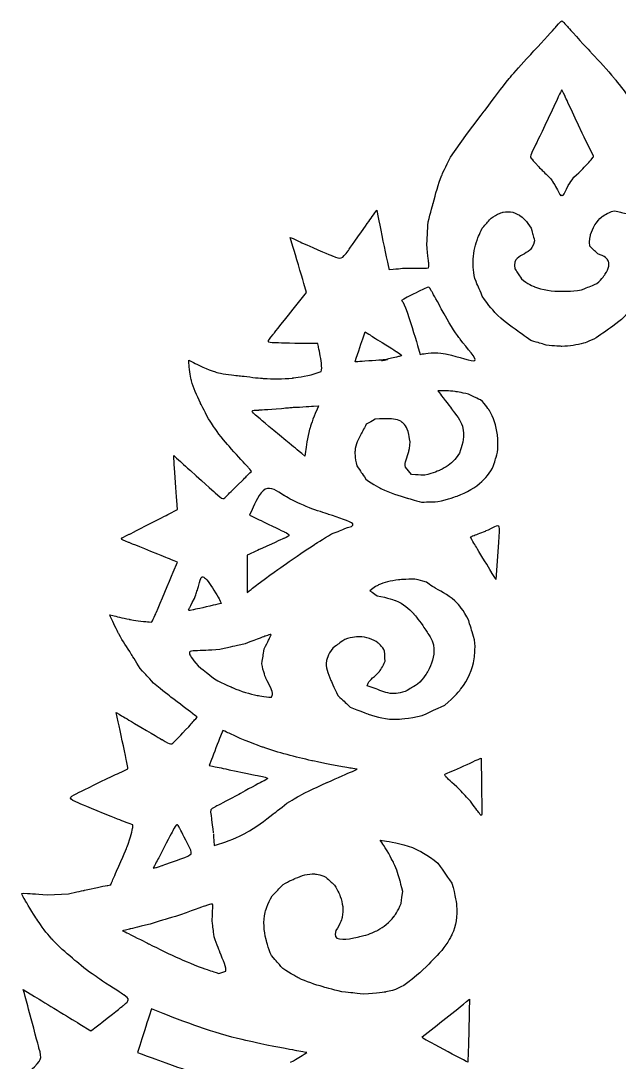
# Model space of a CAD drawing. Extents: x -124 to 557, y -142 to 357.
# Drawn here: x -59.6 to 85.7, y 104.3 to 357.1 of the extents above; entities that cross this region are included whole.
import ezdxf

# ---------------------------------------------------------------- set-up
doc = ezdxf.new("R2010")
doc.units = 0
doc.layers.add('layer_1', color=7, linetype='CONTINUOUS')

msp = doc.modelspace()

# ---------------------------------------------------------------- linework, layer by layer
at = {"layer": 'layer_1', "color": 1}
for p, q in [((44.75147, 323.987781), (48.40346, 329.262989)), ((71.740486, 314.746556), (71.740605, 314.746492)), ((6.458498, 302.279733), (5.798743, 304.511532)), ((9.754433, 291.121267), (9.095456, 293.353066)), ((6.508252, 287.063477), (9.754433, 291.121267)), ((71.739103, 291.429939), (71.740339, 291.430076)), ((23.558143, 280.382482), (23.964603, 281.601576)), ((12.493482, 278.74552), (8.334243, 278.74552)), ((36.714021, 278.299461), (37.374169, 276.115475)), ((-18.851309, 274.688372), (-17.735341, 274.130067)), ((21.526396, 274.286985), (21.526396, 274.286985)), ((27.926381, 274.591729), (28.231381, 274.642087)), ((29.401371, 274.837351), (29.401371, 274.837424)), ((50.631496, 274.642161), (50.631496, 274.642161)), ((42.30148, 267.277687), (41.640819, 267.277687)), ((11.469258, 263.543686), (12.688352, 263.620506)), ((-22.350922, 249.378564), (-22.503418, 251.559959)), ((9.488429, 252.547421), (9.335933, 251.430033)), ((35.24045, 246.959851), (33.767795, 248.737387)), ((-0.263837, 243.353734), (-0.263837, 243.353734)), ((-21.590359, 238.474053), (-21.742213, 240.654798)), ((-3.463633, 238.47734), (-4.07312, 237.106126)), ((56.345539, 230.426541), (55.736061, 221.487047)), ((-22.604877, 223.257798), (-21.590359, 225.692497)), ((-4.682736, 227.353979), (-4.682736, 225.778702)), ((-14.158514, 220.979146), (-14.158514, 220.979146)), ((-38.024033, 212.910941), (-37.262825, 212.708032)), ((24.447626, 195.658324), (24.701965, 196.318463)), ((1.228384, 192.864851), (1.482723, 193.575916)), ((-35.995009, 186.890975), (-36.502265, 189.173819)), ((-10.555757, 184.838928), (-11.114199, 183.416541)), ((-13.349102, 177.728144), (-13.908314, 176.305884)), ((20.885558, 174.883497), (22.053479, 175.391534)), ((45.047259, 174.897359), (45.047278, 174.897359)), ((27.648712, 158.211297), (29.172687, 157.957086)), ((-27.510552, 151.354201), (-26.849882, 151.506056)), ((-53.138838, 144.946022), (-48.066536, 145.148922)), ((-34.907419, 136.195217), (-34.907419, 136.195217)), ((16.880636, 136.268677), (16.728654, 135.354199)), ((-11.542679, 125.83372), (-9.866721, 126.34162)), ((-59.021971, 121.919059), (-56.282918, 120.244914)), ((-27.930865, 117.25973), (-28.48917, 115.481553)), ((-25.898862, 116.447086), (-27.930865, 117.25973)), ((-27.930865, 117.25973), (-27.930865, 117.25973)), ((-45.327483, 113.550047), (-42.588431, 111.876553)), ((37.96279, 110.121999), (37.870285, 110.399274)), ((-30.72421, 108.370768), (-31.283293, 106.593232)), ((9.858996, 106.593232), (9.858996, 106.593232))]:
    msp.add_line(p, q, dxfattribs=at)
for points in [[(70.467087, 355.789565), (71.242026, 356.666604), (71.422127, 356.866134), (71.740339, 357.086916)], [(71.740339, 357.086916), (71.740339, 357.086916), (72.058561, 356.866134), (72.238662, 356.666604)], [(72.238662, 356.666604), (73.013601, 355.789565), (73.013601, 355.789565), (74.39453, 354.227107)], [(66.663115, 351.580571), (69.086158, 354.227107), (70.467087, 355.789565), (70.467087, 355.789565)], [(74.39453, 354.227107), (76.817564, 351.580571), (78.896859, 349.348643), (78.896859, 349.348643)], [(62.503875, 347.116844), (64.58382, 349.348643), (64.58382, 349.348643), (66.663115, 351.580571)], [(78.896859, 349.348643), (80.976804, 347.116844), (82.701481, 345.290854), (84.527471, 343.059054)], [(58.953217, 343.059054), (58.953217, 343.059054), (60.779207, 345.290854), (62.503875, 347.116844)], [(53.019682, 335.298752), (55.200427, 338.190306), (57.127226, 340.827255), (58.953217, 343.059054)], [(84.527471, 343.059054), (84.527471, 343.059054), (86.353462, 340.827255), (88.280261, 338.190306)], [(71.18437, 339.277203), (70.720648, 338.261403), (70.720648, 338.261403), (69.400617, 335.366351)], [(71.740211, 340.30649), (71.740211, 340.30649), (71.486257, 339.962879), (71.18437, 339.277203)], [(72.76004, 338.261403), (72.296318, 339.277331), (71.994294, 339.962879), (71.740211, 340.30649)], [(76.721425, 329.778754), (74.080071, 335.366351), (72.76004, 338.261403), (72.76004, 338.261403)], [(48.40346, 329.262989), (50.838159, 332.407848), (53.019682, 335.298752), (53.019682, 335.298752)], [(69.400617, 335.366351), (66.759126, 329.778754), (65.388049, 326.985418), (65.388049, 326.985418)], [(79.464494, 324.191817), (78.092639, 326.985281), (78.092639, 326.985281), (76.721425, 329.778754)], [(65.388049, 326.985418), (64.016313, 324.191688), (63.914607, 324.191688), (64.422507, 323.582329)], [(42.620993, 319.626292), (42.620993, 319.626292), (43.534061, 321.858082), (44.75147, 323.987781)], [(79.058044, 323.582329), (79.058044, 323.582329), (79.566081, 324.191817), (79.464494, 324.191817)], [(64.422507, 323.582329), (64.422507, 323.582329), (64.930545, 322.972585), (66.04806, 321.753482)], [(66.04806, 321.753482), (67.013465, 320.788215), (67.013465, 320.788215), (67.978229, 319.823451)], [(76.467086, 320.788077), (77.432619, 321.75362), (78.550143, 322.972714), (79.058044, 323.582329)], [(40.491431, 312.779048), (41.100003, 315.061893), (41.708062, 317.394492), (42.620993, 319.626292)], [(67.978229, 319.823451), (68.791129, 319.112257), (69.502067, 318.096191), (69.502067, 318.096191)], [(73.26729, 317.080382), (73.978484, 318.096319), (73.978484, 318.096319), (74.68955, 319.112129)], [(74.68955, 319.112129), (75.502331, 319.823323), (76.467086, 320.788077), (76.467086, 320.788077)], [(69.502067, 318.096191), (70.213526, 317.080254), (70.822876, 315.760351), (71.178931, 315.099424)], [(72.301885, 315.099561), (72.301885, 315.099561), (72.657812, 315.760351), (73.26729, 317.080382)], [(71.178931, 315.099424), (71.178931, 315.099424), (71.359929, 314.763073), (71.476029, 314.597741)], [(71.476029, 314.597741), (71.740468, 314.74662), (71.740532, 314.746647), (71.740486, 314.746556)], [(71.740605, 314.746492), (72.004659, 314.597869), (72.120749, 314.763064), (72.301885, 315.099561)], [(24.057757, 307.250582), (25.427671, 309.178022), (25.427671, 309.178022), (26.796807, 311.105471)], [(26.796807, 311.105471), (26.796807, 311.004021), (27.304066, 308.518267), (27.304066, 308.518267)], [(39.274013, 308.264917), (39.882722, 310.496844), (40.491431, 312.779048), (40.491431, 312.779048)], [(57.514787, 310.629489), (59.038762, 310.985407), (60.663528, 310.579222), (61.984209, 309.511964)], [(81.496268, 309.511964), (81.496268, 309.511964), (82.816949, 310.579085), (84.441724, 310.985407)], [(84.441724, 310.985407), (85.965562, 310.629489), (85.965562, 310.629489), (87.489537, 310.274341)], [(27.304066, 308.518267), (27.811325, 306.033172), (28.825706, 301.164415), (29.332965, 298.831174)], [(52.435228, 306.718628), (53.50222, 307.937722), (53.50222, 307.937722), (54.568681, 309.156825)], [(54.568681, 309.156825), (55.99095, 310.274341), (57.514787, 310.629489), (57.514787, 310.629489)], [(61.984209, 309.511964), (61.984209, 309.511964), (63.304891, 308.445503), (64.320828, 306.718628)], [(78.753199, 305.194653), (79.159658, 306.7185), (80.175459, 308.445631), (81.496268, 309.511964)], [(19.848113, 301.265874), (19.848113, 301.265874), (21.318708, 303.294892), (24.057757, 307.250582)], [(38.969663, 302.888268), (39.122158, 305.576272), (39.122158, 305.576272), (39.274013, 308.264917)], [(51.165729, 303.82267), (51.165729, 303.82267), (51.724034, 305.397947), (52.435228, 306.718628)], [(64.320828, 306.718628), (64.727278, 305.194653), (64.727278, 305.194653), (65.133738, 303.670816)], [(5.798743, 304.511532), (7.827771, 303.598473), (7.827771, 303.598473), (9.856661, 302.685542)], [(50.200068, 298.490328), (50.200068, 300.420488), (50.606518, 302.248291), (51.165729, 303.82267)], [(65.133738, 303.670816), (64.930444, 302.350913), (63.96568, 301.436425), (63.96568, 301.436425)], [(78.550043, 302.350784), (78.346877, 303.670816), (78.753199, 305.194653), (78.753199, 305.194653)], [(9.095456, 293.353066), (8.435693, 295.584857), (7.117612, 300.047933), (6.458498, 302.279733)], [(9.856661, 302.685542), (13.913801, 300.860193), (16.04415, 299.997538), (16.04415, 299.997538)], [(16.04415, 299.997538), (18.17449, 299.135524), (18.376749, 299.236974), (19.848113, 301.265874)], [(39.426517, 298.272815), (39.426517, 298.272815), (39.274013, 299.744188), (38.969663, 302.888268)], [(63.96568, 301.436425), (63.000019, 300.522066), (61.273666, 300.014037), (60.613774, 299.099678)], [(80.48033, 300.522066), (79.514797, 301.436425), (79.514797, 301.436425), (78.550043, 302.350784)], [(29.332965, 298.831174), (29.332965, 298.831174), (29.840215, 296.497925), (29.840215, 296.700825)], [(50.606518, 294.528156), (50.200068, 296.559903), (50.200068, 298.490328), (50.200068, 298.490328)], [(60.613774, 299.099678), (60.613774, 299.099678), (59.952984, 298.185456), (60.358793, 296.864775)], [(82.866704, 299.099806), (82.866704, 299.099806), (82.206693, 300.014166), (80.48033, 300.522066)], [(82.308921, 295.645672), (83.121693, 296.864775), (83.527365, 298.185456), (82.866704, 299.099806)], [(29.840215, 296.700825), (31.463305, 296.85268), (31.463305, 296.85268), (33.086524, 297.005175)], [(33.086524, 297.005175), (36.332054, 297.106625), (37.955144, 297.055534), (37.955144, 297.055534)], [(37.955144, 297.055534), (39.578363, 297.005175), (39.578363, 296.802229), (39.426517, 298.272815)], [(60.358793, 296.864775), (61.171566, 295.645672), (61.171566, 295.645672), (61.984209, 294.42644)], [(52.435228, 290.261112), (51.520878, 292.394703), (51.520878, 292.394703), (50.606518, 294.528156)], [(61.984209, 294.42644), (63.203312, 293.309053), (65.083205, 292.546814), (65.083205, 292.546814)], [(76.518168, 291.785087), (78.397282, 292.546685), (78.397282, 292.546685), (80.277174, 293.309053)], [(80.277174, 293.309053), (81.496268, 294.426578), (82.308921, 295.645672), (82.308921, 295.645672)], [(38.339317, 292.013899), (38.339317, 292.013899), (37.170875, 291.455466), (34.834385, 290.33795)], [(40.015394, 291.658632), (39.507494, 292.572982), (39.507494, 292.572982), (38.339317, 292.013899)], [(41.539369, 288.915691), (40.523432, 290.744144), (40.015394, 291.658632), (40.015394, 291.658632)], [(65.083205, 292.546814), (66.962191, 291.785087), (69.501444, 291.379543), (71.736356, 291.429939)], [(71.736356, 291.429939), (71.736356, 291.429939), (71.737272, 291.429939), (71.739103, 291.429939)], [(71.740339, 291.430076), (71.741255, 291.429939), (71.743086, 291.429939), (71.744002, 291.429939)], [(71.744002, 291.429939), (71.744002, 291.429939), (73.979033, 291.379397), (76.518168, 291.785087)], [(34.834385, 290.33795), (33.818191, 289.778996), (33.818191, 289.778996), (32.802253, 289.220435)], [(32.802253, 289.220435), (33.107125, 289.220435), (33.919778, 287.035798), (33.919778, 287.035798)], [(43.87586, 284.648775), (42.707939, 286.782238), (42.707939, 286.782238), (41.539369, 288.915691)], [(55.584619, 286.19814), (55.584619, 286.19814), (53.857487, 288.026731), (52.435228, 290.261112)], [(1.639504, 280.97731), (1.639504, 280.97731), (3.262594, 283.00621), (6.508252, 287.063477)], [(33.919778, 287.035798), (34.732678, 284.851941), (36.053359, 280.484097), (36.714021, 278.299461)], [(61.069859, 281.728068), (59.342856, 282.947043), (57.311622, 284.36943), (55.584619, 286.19814)], [(87.895859, 286.19814), (87.895859, 286.19814), (86.168856, 284.369559), (84.137631, 282.947171)], [(47.024472, 279.823436), (47.024472, 279.823436), (45.196019, 282.211356), (43.87586, 284.648775)], [(2.096358, 278.897366), (0.016285, 278.948457), (0.016285, 278.948457), (1.639504, 280.97731)], [(23.964603, 281.601576), (25.488184, 280.636171), (25.488184, 280.636171), (27.01215, 279.671416)], [(64.21925, 279.493815), (62.796991, 280.508846), (61.069859, 281.728068), (61.069859, 281.728068)], [(84.137631, 282.947171), (82.410627, 281.728068), (82.410627, 281.728068), (80.683496, 280.508974)], [(8.334243, 278.74552), (4.175653, 278.84697), (2.096358, 278.897366), (2.096358, 278.897366)], [(12.696391, 277.832452), (12.696391, 277.832452), (12.493482, 278.84697), (12.493482, 278.74552)], [(21.526396, 274.286985), (22.338921, 276.725182), (23.151693, 279.163379), (23.558143, 280.382482)], [(27.01215, 279.671416), (30.059312, 277.741119), (31.583159, 276.775586), (31.583159, 276.775586)], [(50.631496, 274.642161), (51.189929, 275.099665), (48.85331, 277.436284), (47.024472, 279.823436)], [(67.965172, 278.386664), (66.45441, 278.833016), (66.45441, 278.833016), (64.21925, 279.493815)], [(71.740111, 278.060412), (71.740111, 278.060412), (69.847656, 278.103263), (67.965172, 278.386664)], [(77.026196, 278.833016), (75.515442, 278.386664), (73.632831, 278.1033), (71.740111, 278.060412)], [(80.683496, 280.508974), (79.261237, 279.493815), (77.026196, 278.833016), (77.026196, 278.833016)], [(13.406551, 273.470962), (13.305091, 274.688372), (12.899291, 276.818071), (12.696391, 277.832452)], [(32.243948, 275.607666), (32.243948, 275.607666), (31.379994, 275.404501), (29.653641, 274.99805)], [(31.583159, 276.775586), (33.107125, 275.810951), (33.107125, 275.810951), (32.243948, 275.607666)], [(37.374169, 276.115475), (38.339317, 276.267714), (38.339317, 276.267714), (39.304328, 276.420475)], [(39.304328, 276.420475), (41.234369, 276.725218), (43.927162, 276.166136), (43.927162, 276.166136)], [(43.927162, 276.166136), (46.618929, 275.607703), (50.072413, 274.185306), (50.631496, 274.642161)], [(-18.749859, 273.065153), (-18.800218, 273.876762), (-18.800218, 273.876762), (-18.851309, 274.688372)], [(-18.191555, 269.717523), (-18.191555, 269.717523), (-18.648409, 271.442063), (-18.749859, 273.065153)], [(-17.735341, 274.130067), (-16.61951, 273.572412), (-14.388361, 272.456581), (-12.359471, 271.847872)], [(13.305091, 271.949322), (13.508001, 272.253672), (13.406551, 273.470962), (13.406551, 273.470962)], [(23.948012, 274.456071), (22.737076, 274.371377), (22.737076, 274.371377), (21.526396, 274.286985)], [(28.790336, 274.794757), (28.790336, 274.794757), (26.368721, 274.625542), (23.948012, 274.456071)], [(29.653641, 274.99805), (28.790336, 274.794757), (28.790336, 274.794757), (27.926381, 274.591729)], [(28.231381, 274.642087), (28.476784, 274.683473), (28.919767, 274.757143), (29.401371, 274.837351)], [(29.401371, 274.837424), (29.197692, 274.823324), (28.994014, 274.80904), (28.790336, 274.794757)], [(-12.359471, 271.847872), (-12.359471, 271.847872), (-10.330443, 271.239163), (-8.504453, 271.137713)], [(-8.504453, 271.137713), (-6.627408, 270.934813), (-6.627408, 270.934813), (-4.751013, 270.731904)], [(-4.751013, 270.731904), (-2.824223, 270.427554), (-0.6427, 270.275049), (-0.6427, 270.275049)], [(6.305352, 270.376508), (6.305352, 270.376508), (8.638602, 270.630454), (10.870392, 271.137713)], [(10.870392, 271.137713), (12.08781, 271.543513), (12.08781, 271.543513), (13.305091, 271.949322)], [(-16.011451, 264.29047), (-16.92451, 266.167505), (-17.735341, 267.992854), (-18.191555, 269.717523)], [(-0.6427, 270.275049), (1.538054, 270.123204), (3.972103, 270.123204), (6.305352, 270.376508)], [(41.640819, 267.277687), (42.30148, 266.41386), (42.30148, 266.41386), (42.961629, 265.550684)], [(45.805497, 267.074659), (44.28166, 267.277687), (42.961629, 267.277687), (42.30148, 267.277687)], [(42.961629, 265.550684), (44.28166, 263.82368), (45.399176, 262.35011), (45.399176, 262.35011)], [(49.056604, 266.464915), (47.329344, 266.871365), (45.805497, 267.074659), (45.805497, 267.074659)], [(52.002573, 265.042784), (50.529781, 265.753849), (50.529781, 265.753849), (49.056604, 266.464915)], [(-14.084011, 260.486497), (-15.09852, 262.414075), (-16.011451, 264.29047), (-16.011451, 264.29047)], [(-1.83808, 262.604568), (-1.83808, 262.604568), (0.092336, 262.706018), (3.647152, 263.010762)], [(3.647152, 263.010762), (5.374411, 263.162873), (5.374411, 263.162873), (7.101543, 263.315634)], [(5.374411, 263.162891), (7.812608, 263.315652), (10.250155, 263.467635), (11.469258, 263.543686)], [(12.688352, 263.620506), (12.688352, 263.620506), (12.688352, 263.620506), (11.875708, 261.791659)], [(54.187209, 262.451826), (54.187209, 262.451826), (53.221676, 264.026718), (52.002573, 265.042784)], [(-11.547861, 256.733067), (-12.815547, 258.609462), (-12.815547, 258.609462), (-14.084011, 260.486497)], [(-1.939667, 260.775721), (-4.07312, 262.604568), (-3.768248, 262.502981), (-1.83808, 262.604568)], [(4.764924, 255.188912), (0.193017, 258.947268), (-1.939667, 260.775721), (-1.939667, 260.775721)], [(11.875708, 261.791659), (11.062808, 259.963078), (10.504366, 257.931074), (10.504366, 257.931074)], [(29.348897, 260.470996), (29.348897, 260.470996), (27.926381, 260.470996), (26.4028, 260.36929)], [(33.005547, 259.607178), (32.091187, 260.36929), (30.771156, 260.470996), (29.348897, 260.470996)], [(45.399176, 262.35011), (46.5167, 260.877455), (47.430922, 259.658352), (47.735794, 258.134386)], [(56.116856, 256.61119), (55.862517, 258.744643), (55.152101, 260.877455), (54.187209, 262.451826)], [(10.504366, 257.931074), (9.945283, 255.899327), (9.64054, 253.664937), (9.488429, 252.547421)], [(24.269209, 259.150324), (23.659731, 258.033577), (22.999582, 256.814483), (22.999582, 256.814483)], [(26.4028, 260.36929), (25.336329, 259.759802), (25.336329, 259.759802), (24.269209, 259.150324)], [(34.427934, 257.423962), (33.919778, 258.84558), (33.005547, 259.607178), (33.005547, 259.607178)], [(47.735794, 258.134386), (47.735794, 258.134386), (48.040666, 256.610411), (47.735794, 254.78248)], [(-8.453398, 253.132004), (-8.453398, 253.132004), (-10.026221, 254.907718), (-11.547861, 256.733067)], [(22.999582, 256.814483), (22.338921, 255.595252), (21.627718, 254.274699), (21.526396, 252.649155)], [(34.935706, 254.884186), (34.682145, 256.153557), (34.682145, 256.153557), (34.427934, 257.423962)], [(56.168039, 252.344283), (56.370682, 254.477736), (56.116856, 256.61119), (56.116856, 256.61119)], [(-4.447313, 248.71946), (-5.258922, 249.632519), (-6.881363, 251.357059), (-8.453398, 253.132004)], [(9.335933, 251.430033), (7.050232, 253.309019), (7.050232, 253.309019), (4.764924, 255.188912)], [(34.580439, 252.496257), (34.580439, 252.496257), (34.935706, 253.766671), (34.935706, 254.884186)], [(47.735794, 254.78248), (47.329344, 253.461799), (47.329344, 253.461799), (46.923151, 252.140989)], [(-22.503418, 251.559959), (-20.4744, 249.733969), (-20.4744, 249.733969), (-18.4455, 247.90785)], [(21.526396, 252.649155), (21.526396, 252.649155), (21.42469, 251.023602), (21.932462, 249.093305)], [(33.767795, 248.737387), (33.513584, 249.804499), (34.22465, 251.226758), (34.580439, 252.496257)], [(45.602469, 250.464519), (44.78956, 249.601205), (43.672566, 248.686983), (42.098324, 247.975789)], [(46.923151, 252.140989), (46.415113, 251.328474), (45.602469, 250.464519), (45.602469, 250.464519)], [(54.948807, 248.483817), (55.558551, 250.414114), (55.558551, 250.414114), (56.168039, 252.344283)], [(-21.742213, 240.654798), (-21.894718, 242.836193), (-22.199068, 247.197819), (-22.350922, 249.378564)], [(-18.4455, 247.90785), (-14.388361, 244.256511), (-12.409866, 242.480788), (-12.409866, 242.480788)], [(-3.635704, 247.704941), (-3.635704, 247.8064), (-4.447313, 248.71946), (-4.447313, 248.71946)], [(21.932462, 249.093305), (23.049987, 247.46788), (23.049987, 247.46788), (24.167503, 245.842336)], [(42.098324, 247.975789), (42.098324, 247.975789), (40.523432, 247.264595), (38.491556, 246.756814)], [(52.358756, 245.283766), (52.358756, 245.283766), (53.932998, 246.757464), (54.948807, 248.483817)], [(-9.417512, 241.973666), (-9.417512, 241.973666), (-8.301544, 243.140552), (-5.968944, 245.371701)], [(-5.968944, 245.371701), (-4.802068, 246.538065), (-4.802068, 246.538065), (-3.635704, 247.704941)], [(24.167503, 245.842336), (25.894634, 244.522433), (27.926381, 243.50623), (27.926381, 243.50623)], [(38.491556, 246.756814), (36.866131, 246.858401), (36.866131, 246.858401), (35.24045, 246.959851)], [(46.364718, 241.728053), (48.650154, 242.592008), (50.783479, 243.811239), (52.358756, 245.283766)], [(-0.263837, 243.353734), (-1.635573, 242.592008), (-2.853889, 239.849067), (-3.463633, 238.47734)], [(4.256896, 241.880942), (2.631214, 242.89688), (1.107633, 244.115973), (-0.263837, 243.353734)], [(27.926381, 243.50623), (29.958512, 242.490429), (32.294481, 241.779355), (34.22465, 241.220281)], [(-12.409866, 242.480788), (-10.431893, 240.705852), (-10.533343, 240.807302), (-9.417512, 241.973666)], [(7.608665, 240.052223), (5.882311, 240.865004), (4.256896, 241.880942), (4.256896, 241.880942)], [(34.22465, 241.220281), (34.22465, 241.220281), (36.154681, 240.661967), (37.678647, 240.255517)], [(37.678647, 240.255517), (39.660127, 240.305784), (39.660127, 240.305784), (41.640819, 240.356967)], [(41.640819, 240.356967), (44.078494, 240.865004), (46.364718, 241.728053), (46.364718, 241.728053)], [(-26.256858, 236.039354), (-23.923608, 237.256635), (-23.923608, 237.256635), (-21.590359, 238.474053)], [(11.062808, 238.629836), (9.335933, 239.341158), (9.335933, 239.341158), (7.608665, 240.052223)], [(15.126549, 237.258109), (15.126549, 237.258109), (12.78994, 238.020485), (11.062808, 238.629836)], [(-33.306358, 232.43764), (-33.306358, 232.43764), (-30.922706, 233.604654), (-26.256858, 236.039354)], [(-4.07312, 237.106126), (-2.396522, 236.293345), (-2.396522, 236.293345), (-0.720564, 235.480573)], [(-0.720564, 235.480573), (2.631214, 233.855926), (4.308069, 233.043026), (4.308069, 233.043026)], [(20.967835, 234.972545), (20.408753, 235.582288), (17.463168, 236.49651), (15.126549, 237.258109)], [(4.308069, 233.043026), (5.984027, 232.230382), (5.984027, 232.230382), (4.206491, 231.417473)], [(15.837615, 232.535117), (17.76804, 233.296587), (17.76804, 233.296587), (19.698081, 234.058964)], [(19.698081, 234.058964), (21.526396, 234.363057), (20.967835, 234.972545), (20.967835, 234.972545)], [(50.17412, 232.077493), (50.783479, 232.33196), (52.002573, 232.738154), (53.183715, 233.23297)], [(53.183715, 233.23297), (53.183715, 233.23297), (54.364847, 233.728693), (55.507368, 234.312781)], [(55.507368, 234.312781), (56.650411, 234.896613), (56.650411, 234.896613), (56.345539, 230.426541)], [(-33.458859, 230.459796), (-35.792237, 231.372855), (-35.690785, 231.271405), (-33.306358, 232.43764)], [(-26.358308, 227.619937), (-31.125606, 229.546737), (-33.458859, 230.459796), (-33.458859, 230.459796)], [(4.206491, 231.417473), (4.206491, 231.417473), (2.428177, 230.604829), (-1.126758, 228.979276)], [(11.672415, 229.944031), (11.672415, 229.944031), (13.805877, 231.316023), (15.837615, 232.535117)], [(49.564376, 231.722217), (49.564376, 231.823923), (50.17412, 232.077493), (50.17412, 232.077493)], [(51.622035, 228.242555), (50.593407, 229.982129), (50.593407, 229.982129), (49.564376, 231.722217)], [(-21.590359, 225.692497), (-23.974013, 226.655961), (-23.974013, 226.655961), (-26.358308, 227.619937)], [(-1.126758, 228.979276), (-2.904294, 228.166495), (-2.904294, 228.166495), (-4.682736, 227.353979)], [(4.56163, 225.118819), (7.304836, 227.049107), (9.538961, 228.572954), (11.672415, 229.944031)], [(54.70768, 223.176088), (54.70768, 223.176088), (53.67853, 224.864993), (51.622035, 228.242555)], [(-4.682736, 225.778702), (-4.682736, 224.204332), (-4.682736, 221.055719), (-4.682736, 219.582533)], [(-1.43163, 220.852554), (1.818699, 223.188522), (4.56163, 225.118819), (4.56163, 225.118819)], [(-26.713062, 213.51965), (-25.648277, 215.95435), (-23.619258, 220.823098), (-22.604877, 223.257798)], [(55.736061, 221.487047), (55.736061, 221.487047), (55.736061, 221.487047), (54.70768, 223.176088)], [(-16.444591, 219.785442), (-16.241563, 221.20783), (-15.88538, 221.79179), (-15.88538, 221.79179)], [(-15.88538, 221.79179), (-15.530113, 222.375879), (-15.022332, 222.122318), (-14.158514, 220.979146)], [(-14.158514, 220.979146), (-13.2952, 219.836103), (-12.076106, 217.805007), (-11.492146, 216.763285)], [(-4.682736, 218.312778), (-3.057183, 219.582533), (-3.057183, 219.582533), (-1.43163, 220.852554)], [(27.241612, 220.140838), (27.241612, 220.140838), (25.971335, 219.531231), (25.158691, 218.718578)], [(32.117493, 221.360069), (30.237601, 221.156775), (28.511248, 220.750325), (27.241612, 220.140838)], [(36.028482, 221.562969), (33.996607, 221.562969), (32.117493, 221.360069), (32.117493, 221.360069)], [(38.873001, 220.851904), (37.450742, 221.20718), (37.450742, 221.20718), (36.028482, 221.562969)], [(41.159344, 219.277011), (41.159344, 219.277011), (39.685782, 220.140838), (38.873001, 220.851904)], [(-17.460529, 216.839336), (-16.9525, 218.312128), (-16.9525, 218.312128), (-16.444591, 219.785442)], [(-4.682736, 219.582533), (-4.682736, 219.582533), (-4.682736, 218.109485), (-4.682736, 218.312778)], [(25.158691, 218.718578), (26.022646, 218.108835), (26.022646, 218.108835), (26.885823, 217.499356)], [(26.885823, 217.499356), (29.424829, 217.093547), (31.355116, 216.331308), (31.355116, 216.331308)], [(46.390108, 215.671288), (44.76482, 217.398419), (42.632008, 218.413707), (41.159344, 219.277011)], [(-18.67976, 214.553772), (-18.67976, 214.553772), (-18.27331, 215.316011), (-17.460529, 216.839336)], [(-13.70166, 215.010627), (-16.394068, 214.401789), (-17.739882, 214.096917), (-17.739882, 214.096917)], [(-10.958581, 215.671288), (-12.329667, 215.341017), (-12.329667, 215.341017), (-13.70166, 215.010627)], [(-11.492146, 216.763285), (-11.492146, 216.763285), (-10.908314, 215.72182), (-10.958581, 215.671288)], [(31.355116, 216.331308), (33.285413, 215.569966), (34.606095, 214.452056), (35.774793, 213.131375)], [(49.133177, 211.506087), (48.015533, 213.944284), (46.390108, 215.671288), (46.390108, 215.671288)], [(-37.313875, 211.287851), (-37.668631, 212.099332), (-37.668631, 212.099332), (-38.024033, 212.910941)], [(-37.262825, 212.708032), (-36.502265, 212.505132), (-34.980627, 212.099332), (-33.306358, 211.794973)], [(-27.880076, 211.084951), (-27.778626, 211.084951), (-26.713062, 213.51965), (-26.713062, 213.51965)], [(-17.739882, 214.096917), (-19.085826, 213.79243), (-19.085826, 213.79243), (-18.67976, 214.553772)], [(35.774793, 213.131375), (35.774793, 213.131375), (36.942704, 211.810959), (37.958779, 210.287113)], [(-35.741058, 208.091947), (-35.741058, 208.091947), (-36.603717, 209.664633), (-37.313875, 211.287851)], [(-33.306358, 211.794973), (-33.306358, 211.794973), (-31.632865, 211.490751), (-29.807516, 211.287851)], [(-29.807516, 211.287851), (-28.843411, 211.186401), (-28.843411, 211.186401), (-27.880076, 211.084951)], [(37.958779, 210.287113), (38.873001, 208.915001), (38.873001, 208.915001), (39.787232, 207.543915)], [(50.555436, 206.83285), (49.844499, 209.169597), (49.844499, 209.169597), (49.133177, 211.506087)], [(-32.799102, 203.324639), (-33.864664, 204.998784), (-34.879176, 206.519774), (-35.741058, 208.091947)], [(-0.295325, 207.696026), (-0.295325, 207.696026), (-1.921007, 207.086548), (-5.171207, 205.868095)], [(-0.498619, 204.648864), (0.415612, 206.476804), (0.873245, 207.391026), (0.873245, 207.391026)], [(0.873245, 207.391026), (1.3301, 208.305642), (1.3301, 208.305642), (-0.295325, 207.696026)], [(22.517329, 207.543915), (22.517329, 207.543915), (20.790325, 207.543915), (19.063716, 206.934309)], [(27.088988, 206.070345), (25.971335, 206.934309), (24.244332, 207.543915), (22.517329, 207.543915)], [(39.787232, 207.543915), (40.600004, 206.325462), (40.701711, 204.648864), (40.701711, 204.648864)], [(-5.171207, 205.868095), (-8.219148, 205.157029), (-8.219148, 205.157029), (-11.266823, 204.445707)], [(16.117747, 204.800975), (14.898516, 203.277787), (14.593772, 201.753812), (14.593772, 201.753812)], [(19.063716, 206.934309), (17.591052, 205.867445), (17.591052, 205.867445), (16.117747, 204.800975)], [(28.714404, 204.090559), (28.206504, 205.207434), (27.088988, 206.070345), (27.088988, 206.070345)], [(50.453986, 202.160262), (50.453986, 202.160262), (50.860308, 204.598468), (50.555436, 206.83285)], [(-30.618347, 199.825026), (-31.734315, 201.651154), (-32.799102, 203.324639), (-32.799102, 203.324639)], [(-16.041511, 204.191496), (-17.971936, 204.140863), (-18.987351, 204.242405), (-18.631168, 203.328192)], [(-18.631168, 203.328192), (-18.631168, 203.328192), (-18.275901, 202.413961), (-16.549676, 200.483535)], [(-11.266823, 204.445707), (-14.111479, 204.242414), (-16.041511, 204.191496), (-16.041511, 204.191496)], [(-1.108363, 200.991573), (-0.803491, 202.820154), (-0.803491, 202.820154), (-0.498619, 204.648864)], [(28.815991, 201.652234), (28.765633, 202.871337), (28.765633, 202.871337), (28.714404, 204.090559)], [(40.701711, 204.648864), (40.803298, 202.973043), (40.193811, 200.83959), (39.177873, 199.112459)], [(-27.372176, 196.274496), (-28.995266, 198.04944), (-28.995266, 198.04944), (-30.618347, 199.825026)], [(-16.549676, 200.483535), (-14.568334, 198.908515), (-14.568334, 198.908515), (-12.587504, 197.334273)], [(-0.092297, 197.486255), (-0.092297, 197.486255), (-0.803491, 199.162726), (-1.108363, 200.991573)], [(14.593772, 201.753812), (14.289028, 200.229846), (14.898516, 198.705999), (15.660892, 196.979134)], [(27.444905, 199.162726), (27.444905, 199.162726), (28.409532, 200.331553), (28.815991, 201.652234)], [(47.253934, 194.896598), (48.93002, 197.081225), (50.047664, 199.722065), (50.453986, 202.160262)], [(-12.587504, 197.334273), (-10.352601, 196.11582), (-8.219148, 195.201598), (-8.219148, 195.201598)], [(1.482723, 193.575916), (1.736422, 194.287238), (0.618906, 195.810298), (-0.092297, 197.486255)], [(24.701965, 196.318463), (24.955526, 196.979134), (26.479501, 197.994934), (27.444905, 199.162726)], [(39.177873, 199.112459), (39.177873, 199.112459), (38.161807, 197.38519), (36.739548, 196.065424)], [(-23.162403, 192.927387), (-23.162403, 192.927387), (-25.242476, 194.550477), (-27.372176, 196.274496)], [(-8.219148, 195.201598), (-6.085429, 194.287238), (-4.054332, 193.677623), (-2.22575, 193.321705)], [(15.660892, 196.979134), (15.660892, 196.979134), (16.422353, 195.251865), (17.336713, 193.322355)], [(26.632133, 194.896076), (26.632133, 194.896076), (25.463563, 195.353452), (24.447626, 195.658324)], [(30.594168, 193.779073), (29.120726, 193.83053), (27.800182, 194.439221), (26.632133, 194.896076)], [(36.739548, 196.065424), (35.21571, 195.150937), (35.21571, 195.150937), (33.691863, 194.236577)], [(43.343073, 190.985737), (45.577336, 192.71274), (47.253934, 194.896598), (47.253934, 194.896598)], [(-17.989424, 188.971048), (-19.054859, 189.782529), (-21.083109, 191.304297), (-23.162403, 192.927387)], [(-2.22575, 193.321705), (-2.22575, 193.321705), (-0.397032, 192.966557), (1.228384, 192.864851)], [(17.336713, 193.322355), (18.86055, 191.900087), (18.86055, 191.900087), (20.384525, 190.477699)], [(33.691863, 194.236577), (32.067088, 193.728806), (30.594168, 193.779073), (30.594168, 193.779073)], [(20.384525, 190.477699), (22.517329, 189.563349), (24.701965, 188.8011), (24.701965, 188.8011)], [(37.857192, 188.445824), (40.600004, 189.71546), (40.600004, 189.71546), (43.343073, 190.985737)], [(-36.502265, 189.173819), (-34.270468, 187.855079), (-34.270468, 187.855079), (-32.038665, 186.53622)], [(-18.851959, 185.724739), (-17.837569, 186.890975), (-17.837569, 186.890975), (-16.82306, 188.057988)], [(-16.82306, 188.057988), (-16.92451, 188.159438), (-17.989424, 188.971048), (-17.989424, 188.971048)], [(24.701965, 188.8011), (26.885823, 188.039374), (29.120726, 187.430015), (31.863932, 187.531602)], [(31.863932, 187.531602), (31.863932, 187.531602), (34.606745, 187.633308), (37.857192, 188.445824)], [(-34.016517, 177.761527), (-34.473371, 180.044381), (-35.487883, 184.608771), (-35.995009, 186.890975)], [(-32.038665, 186.53622), (-27.575726, 183.89939), (-25.343926, 182.580531), (-25.343926, 182.580531)], [(-22.046563, 182.377621), (-22.046563, 182.377621), (-20.98165, 183.49359), (-18.851959, 185.724739)], [(-7.507816, 183.416541), (-9.031791, 184.128), (-9.031791, 184.128), (-10.555757, 184.838928)], [(-25.343926, 182.580531), (-23.111999, 181.26179), (-23.111999, 181.26179), (-22.046563, 182.377621)], [(-11.114199, 183.416541), (-11.673282, 181.994281), (-12.790798, 179.150413), (-13.349102, 177.728144)], [(-0.803491, 180.724783), (-0.803491, 180.724783), (-4.460782, 181.995188), (-7.507816, 183.416541)], [(11.031833, 177.473933), (7.120203, 178.337888), (2.853809, 179.455413), (-0.803491, 180.724783)], [(-33.661761, 175.479332), (-33.56031, 175.479332), (-34.016517, 177.761527), (-34.016517, 177.761527)], [(18.497766, 176.00115), (14.942694, 176.610628), (11.031833, 177.473933), (11.031833, 177.473933)], [(45.047278, 174.897359), (46.647304, 175.532758), (49.339968, 176.852533), (50.711045, 177.487804)], [(50.711045, 177.487804), (50.711045, 177.487804), (52.08213, 178.12281), (52.133441, 178.071627)], [(52.133441, 178.071627), (52.18435, 175.684613), (52.18435, 175.684613), (52.23502, 173.297333)], [(-38.632611, 173.146083), (-36.146862, 174.312319), (-36.146862, 174.312319), (-33.661761, 175.479332)], [(-13.908314, 176.305884), (-11.469988, 175.797984), (-11.469988, 175.797984), (-9.031791, 175.289947)], [(-9.031791, 175.289947), (-4.156047, 174.274009), (-1.717841, 173.765981), (-1.717841, 173.765981)], [(14.790711, 172.191739), (17.380891, 173.3603), (19.716997, 174.375725), (20.885558, 174.883497)], [(22.053479, 175.391534), (20.275943, 175.696406), (20.275943, 175.696406), (18.497766, 176.00115)], [(43.650646, 173.525632), (42.939452, 174.313527), (43.44749, 174.262354), (45.047259, 174.897359)], [(-45.885011, 169.596065), (-45.885011, 169.596065), (-43.501362, 170.813484), (-38.632611, 173.146083)], [(-0.549152, 172.597539), (-0.549152, 172.597539), (-1.8193, 171.937528), (-4.358554, 170.617368)], [(-1.717841, 173.765981), (0.720484, 173.258209), (0.720484, 173.258209), (-0.549152, 172.597539)], [(9.355234, 169.703137), (12.199891, 171.023819), (14.790711, 172.191739), (14.790711, 172.191739)], [(46.292009, 171.113741), (44.361977, 172.738379), (43.650646, 173.525632), (43.650646, 173.525632)], [(52.23502, 173.297333), (52.285287, 168.573828), (52.310924, 166.211554), (52.310924, 166.211554)], [(-45.530386, 167.161366), (-48.167988, 168.277334), (-48.269439, 168.378784), (-45.885011, 169.596065)], [(-4.358554, 170.617368), (-6.695173, 169.245633), (-6.695173, 169.245633), (-9.022205, 168.04377)], [(4.986612, 167.163225), (7.171248, 168.432732), (7.171248, 168.432732), (9.355234, 169.703137)], [(49.593511, 167.608945), (47.942952, 169.360817), (47.942952, 169.360817), (46.292009, 171.113741)], [(-37.71968, 163.915057), (-42.892785, 166.045535), (-45.530386, 167.161366), (-45.530386, 167.161366)], [(-9.022205, 168.04377), (-11.34975, 166.841771), (-12.500438, 166.228273), (-12.500438, 166.228273)], [(1.584311, 164.47056), (1.584311, 164.47056), (3.463425, 165.944131), (4.986612, 167.163225)], [(51.650913, 164.789295), (51.650913, 164.789295), (50.965375, 165.729181), (49.593511, 167.608945)], [(-12.500438, 166.228273), (-13.651127, 165.61451), (-13.626378, 165.589504), (-13.438247, 164.180457)], [(-4.968691, 159.950862), (-2.530494, 161.271543), (-0.295325, 162.997896), (1.584311, 164.47056)], [(52.310924, 166.211554), (52.33647, 163.850067), (52.33647, 163.850067), (51.650913, 164.789295)], [(-32.444475, 161.886167), (-35.082078, 162.900676), (-35.082078, 162.900676), (-37.71968, 163.915057)], [(-32.444475, 161.277458), (-32.444475, 161.277458), (-32.343025, 161.987617), (-32.444475, 161.886167)], [(-21.059138, 161.055294), (-21.719799, 162.325442), (-21.719799, 162.325442), (-22.684682, 160.496989)], [(-13.438247, 164.180457), (-13.438247, 164.180457), (-13.251022, 162.77206), (-12.900543, 159.980665)], [(-33.813614, 156.560564), (-32.850281, 159.046309), (-32.545925, 160.567427), (-32.444475, 161.277458)], [(-22.684682, 160.496989), (-22.684682, 160.496989), (-23.649959, 158.668023), (-25.580384, 155.011373)], [(-19.078437, 157.246661), (-20.399118, 159.785539), (-21.059138, 161.055294), (-21.059138, 161.055294)], [(-12.87009, 159.736563), (-12.853517, 159.214791), (-12.817625, 158.74835), (-12.790798, 158.37597)], [(-10.047601, 157.71583), (-7.406888, 158.630181), (-4.968691, 159.950862), (-4.968691, 159.950862)], [(-20.78808, 153.639774), (-17.757627, 154.706886), (-17.757627, 154.706886), (-19.078437, 157.246661)], [(-12.790798, 158.37597), (-12.790798, 158.37597), (-12.689082, 157.005415), (-12.689082, 156.902921)], [(-12.689082, 156.902921), (-11.36841, 157.309371), (-11.36841, 157.309371), (-10.047601, 157.71583)], [(28.867943, 156.281128), (28.258456, 157.245754), (28.258456, 157.245754), (27.648712, 158.211297)], [(29.172687, 157.957086), (30.696653, 157.703387), (33.743559, 157.195487), (36.486765, 155.925082)], [(-36.400814, 150.62703), (-34.777725, 154.07546), (-33.813614, 156.560564), (-33.813614, 156.560564)], [(-25.580384, 155.011373), (-26.54501, 153.18292), (-26.54501, 153.18292), (-27.510552, 151.354201)], [(30.89969, 152.674104), (30.89969, 152.674104), (30.086909, 154.350703), (28.867943, 156.281128)], [(36.486765, 155.925082), (36.486765, 155.925082), (39.229569, 154.655575), (41.667766, 152.623837)], [(-26.849882, 151.506056), (-26.849882, 151.506056), (-26.849882, 151.506056), (-25.33434, 152.039749)], [(-25.33434, 152.039749), (-25.33434, 152.039749), (-23.819439, 152.573176), (-20.78808, 153.639774)], [(32.474839, 148.255856), (32.118656, 149.576665), (31.712462, 150.998284), (30.89969, 152.674104)], [(41.667766, 152.623837), (43.344502, 150.185502), (43.344502, 150.185502), (45.02045, 147.747305)], [(-37.821131, 147.279262), (-37.110972, 148.952757), (-37.110972, 148.952757), (-36.400814, 150.62703)], [(7.026783, 148.915876), (8.550749, 149.576665), (10.175395, 150.084052), (11.648966, 149.982346)], [(11.648966, 149.982346), (11.648966, 149.982346), (13.121758, 149.880768), (14.442439, 149.170343)], [(14.442439, 149.170343), (15.509422, 148.20481), (15.509422, 148.20481), (16.575764, 147.239927)], [(-44.160471, 146.010798), (-42.081175, 146.467653), (-39.748574, 146.974912), (-38.683012, 147.177812)], [(-38.683012, 147.177812), (-38.683012, 147.177812), (-37.618229, 147.380712), (-37.821131, 147.279262)], [(1.439323, 144.700143), (2.760004, 146.071485), (2.760004, 146.071485), (4.080677, 147.443212)], [(4.080677, 147.443212), (5.502808, 148.255856), (7.026783, 148.915876), (7.026783, 148.915876)], [(16.575764, 147.239927), (17.388665, 146.020824), (17.947619, 144.496987), (17.947619, 144.496987)], [(33.134859, 145.715952), (32.829987, 146.935184), (32.474839, 148.255856), (32.474839, 148.255856)], [(45.02045, 147.747305), (45.934031, 144.903308), (46.18837, 142.312479), (46.18837, 142.312479)], [(-58.970922, 144.235863), (-59.630678, 145.351822), (-59.630678, 145.351822), (-58.007588, 145.250372)], [(-56.993076, 140.888095), (-58.311942, 143.120022), (-58.970922, 144.235863), (-58.970922, 144.235863)], [(-58.007588, 145.250372), (-58.007588, 145.250372), (-56.384369, 145.148922), (-53.138838, 144.946022)], [(-48.066536, 145.148922), (-46.240415, 145.554722), (-44.160471, 146.010798), (-44.160471, 146.010798)], [(-0.287936, 140.636521), (-0.287936, 140.636521), (0.220092, 142.769983), (1.439323, 144.700143)], [(17.947619, 144.496987), (18.50619, 142.97314), (18.810796, 141.144302), (18.404474, 139.467831)], [(32.7284, 142.769983), (32.931693, 144.242638), (32.931693, 144.242638), (33.134859, 145.715952)], [(-14.945503, 142.189393), (-14.945503, 142.189393), (-16.926845, 141.478199), (-20.888495, 140.05593)], [(-13.015334, 141.833466), (-12.9647, 142.900586), (-12.9647, 142.900586), (-14.945503, 142.189393)], [(-13.167967, 138.633543), (-13.066388, 140.767133), (-13.015334, 141.833466), (-13.015334, 141.833466)], [(30.950864, 139.620455), (30.950864, 139.620455), (32.017334, 141.042843), (32.7284, 142.769983)], [(46.18837, 142.312479), (46.442069, 139.722042), (46.036388, 137.386202), (45.071505, 135.303016)], [(-54.456926, 137.033215), (-55.724613, 138.960655), (-55.724613, 138.960655), (-56.993076, 140.888095)], [(-20.888495, 140.05593), (-24.545658, 138.938414), (-24.545658, 138.938414), (-28.203086, 137.820899)], [(-0.084652, 134.08405), (-0.59268, 136.166971), (-0.795974, 138.503068), (-0.287936, 140.636521)], [(18.404474, 139.467831), (18.404474, 139.467831), (17.998152, 137.791874), (16.880636, 136.268677)], [(27.039234, 136.31921), (28.461493, 137.081458), (29.883753, 138.198067), (30.950864, 139.620455)], [(-51.819972, 133.889006), (-51.819972, 133.889006), (-53.240289, 135.410774), (-54.456926, 137.033215)], [(-33.230817, 136.601796), (-34.907419, 136.195217), (-34.907419, 136.195217), (-34.907419, 136.195217)], [(-28.203086, 137.820899), (-31.554992, 137.008255), (-33.230817, 136.601796), (-33.230817, 136.601796)], [(-12.660195, 134.671636), (-12.913756, 136.652072), (-12.913756, 136.652072), (-13.167967, 138.633543)], [(-34.907419, 136.195217), (-33.891611, 135.687445), (-33.891611, 135.687445), (-32.875674, 135.179408)], [(-32.875674, 135.179408), (-30.844577, 134.16347), (-28.50783, 132.9949), (-28.50783, 132.9949)], [(-11.288202, 130.963675), (-11.288202, 130.963675), (-12.050451, 132.843439), (-12.660195, 134.671636)], [(1.236029, 130.173061), (0.423129, 132.00177), (-0.084652, 134.08405), (-0.084652, 134.08405)], [(16.728654, 135.354199), (16.575764, 134.439967), (17.388665, 134.135224), (18.557107, 134.135224)], [(18.557107, 134.135224), (18.557107, 134.135224), (19.725283, 134.135224), (21.248352, 134.439967)], [(21.248352, 134.439967), (22.721922, 134.795244), (22.721922, 134.795244), (24.194577, 135.151161)], [(24.194577, 135.151161), (25.616974, 135.557483), (27.039234, 136.31921), (27.039234, 136.31921)], [(45.071505, 135.303016), (45.071505, 135.303016), (44.106228, 133.221002), (42.582253, 131.392155)], [(-47.102426, 129.526857), (-48.776565, 130.947047), (-50.399785, 132.367366), (-51.819972, 133.889006)], [(-28.50783, 132.9949), (-26.171339, 131.826989), (-23.530499, 130.50682), (-20.889017, 129.338387)], [(-43.704264, 126.686358), (-45.428935, 128.106539), (-47.102426, 129.526857), (-47.102426, 129.526857)], [(-20.889017, 129.338387), (-20.889017, 129.338387), (-18.247654, 128.170211), (-15.606164, 127.154401)], [(-9.866721, 126.34162), (-9.612895, 127.154401), (-10.526476, 129.084433), (-11.288202, 130.963675)], [(3.979098, 127.023798), (2.607756, 128.598169), (2.607756, 128.598169), (1.236029, 130.173061)], [(42.582253, 131.392155), (40.703139, 129.410812), (40.703139, 129.410812), (38.823247, 127.429992)], [(-39.037768, 123.440049), (-41.371016, 125.063268), (-41.371016, 125.063268), (-43.704264, 126.686358)], [(-15.606164, 127.154401), (-13.574417, 126.493731), (-13.574417, 126.493731), (-11.542679, 125.83372)], [(7.839683, 124.738225), (7.839683, 124.738225), (5.909267, 125.70363), (3.979098, 127.023798)], [(38.823247, 127.429992), (36.588856, 125.29718), (34.709742, 123.875176), (34.709742, 123.875176)], [(13.832824, 122.554367), (11.69937, 123.163854), (9.769852, 123.77347), (7.839683, 124.738225)], [(34.709742, 123.875176), (32.829987, 122.452789), (31.30614, 121.741467), (29.020704, 121.335273)], [(-57.500333, 116.238051), (-58.260763, 119.078551), (-58.260763, 119.078551), (-59.021971, 121.919059)], [(-34.625224, 120.600319), (-34.625224, 120.600319), (-36.09646, 121.6147), (-39.037768, 123.440049)], [(18.302896, 121.335273), (15.966277, 121.944761), (13.832824, 122.554367), (13.832824, 122.554367)], [(-56.282918, 120.244914), (-53.543865, 118.571292), (-48.066536, 115.224311), (-45.327483, 113.550047)], [(-34.726675, 118.064042), (-33.154506, 119.38291), (-33.154506, 119.58581), (-34.625224, 120.600319)], [(23.687199, 120.827236), (20.995432, 121.080806), (20.995432, 121.080806), (18.302896, 121.335273)], [(29.020704, 121.335273), (29.020704, 121.335273), (26.73449, 120.928814), (23.687199, 120.827236)], [(37.870285, 110.399274), (41.687982, 113.449028), (45.50633, 116.498131), (49.324036, 119.548023)], [(49.324036, 119.548023), (49.324036, 119.548023), (49.222321, 114.468463), (49.120743, 109.389297)], [(-39.443573, 114.311252), (-36.299363, 116.745301), (-34.726675, 118.064042), (-34.726675, 118.064042)], [(-15.943558, 112.688858), (-19.804143, 114.009539), (-23.866987, 115.634177), (-25.898862, 116.447086)], [(-55.217486, 107.717313), (-55.217486, 107.717313), (-55.978564, 110.557813), (-57.500333, 116.238051)], [(-42.588431, 111.876553), (-41.015613, 113.093971), (-41.015613, 113.093971), (-39.443573, 114.311252)], [(-28.48917, 115.481553), (-29.048381, 113.704017), (-30.165777, 110.148945), (-30.72421, 108.370768)], [(-8.426323, 110.352111), (-12.082973, 111.368048), (-15.943558, 112.688858), (-15.943558, 112.688858)], [(0.106721, 108.421814), (-4.159545, 109.386706), (-4.159545, 109.386706), (-8.426323, 110.352111)], [(39.3182, 109.388775), (39.3182, 109.388775), (38.431437, 109.868172), (37.96279, 110.121999)], [(46.88583, 105.325675), (44.955414, 106.341613), (41.197314, 108.372966), (39.3182, 109.388775)], [(49.120743, 109.389297), (49.019155, 106.849641), (49.019155, 106.849641), (48.917577, 104.309866)], [(-57.246381, 102.340655), (-54.456926, 104.876805), (-54.456926, 104.876805), (-55.217486, 107.717313)], [(-31.283293, 106.593232), (-28.743381, 105.678745), (-28.743381, 105.678745), (-26.203605, 104.764523)], [(7.42144, 107.050087), (7.42144, 107.050087), (4.983115, 107.507454), (0.106721, 108.421814)], [(5.896824, 104.256614), (7.878166, 105.424534), (7.878166, 105.424534), (9.858996, 106.593232)], [(9.858996, 106.593232), (9.858996, 106.593232), (9.858996, 106.593232), (7.42144, 107.050087)], [(-26.203605, 104.764523), (-21.124824, 102.936582), (-18.533738, 102.022351), (-18.533738, 102.022351)], [(48.917577, 104.309866), (48.815871, 104.309866), (46.88583, 105.325675), (46.88583, 105.325675)]]:
    msp.add_open_spline(points, degree=3, dxfattribs=at)

doc.saveas('drawing.dxf')
